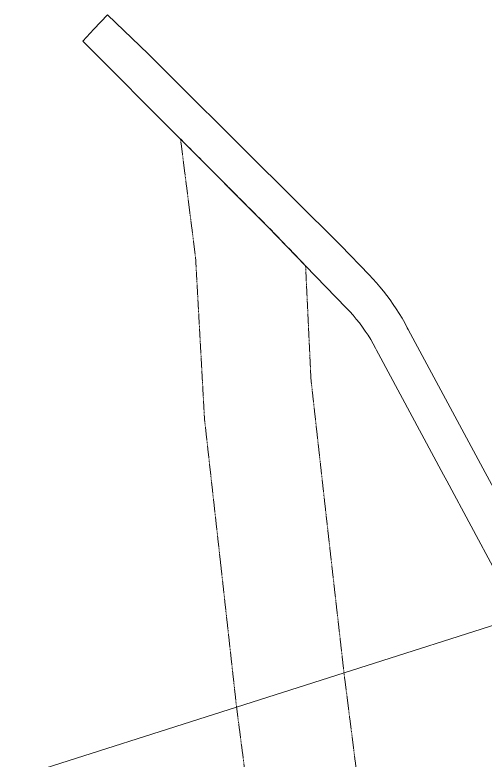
# Model space of a CAD drawing. Extents: x 294483 to 298733, y 6233899 to 6239242.
# Drawn here: x 295991.9 to 296250, y 6237779.9 to 6238188.7 of the extents above; entities that cross this region are included whole.
import ezdxf

# ---------------------------------------------------------------- set-up
doc = ezdxf.new("R2010")
doc.units = 0
doc.linetypes.add('DASHED', pattern=[0.75, 0.5, -0.25])
for name, color, linetype, lineweight in [('Cadastre Easements_SP_EXT', 9, 'Continuous', 5), ('Cadastre Land Parcels_SP_EXT', 9, 'Continuous', 5), ('Cadastre Roads_SP_EXT', 94, 'Continuous', 15)]:
    doc.layers.add(name, color=color, linetype=linetype, lineweight=lineweight)

msp = doc.modelspace()

# ---------------------------------------------------------------- linework, layer by layer
at = {"layer": 'Cadastre Easements_SP_EXT', "linetype": 'DASHED'}
msp.add_lwpolyline([(296209.78894, 6237509.44097), (296199.37994, 6237600.02803), (296185.56195, 6237725.39196), (296172.56693, 6237827.67994), (296163.3211, 6237909.13998), (296154.42195, 6237988.85494), (296151.47497, 6238051.13104), (296130.95994, 6238072.35198), (296082.8141, 6238120.59692), (296091.08396, 6238055.45607), (296095.979, 6237967.0469), (296104.82297, 6237887.76604), (296113.57691, 6237808.91302), (296122.53406, 6237739.9929), (296132.09497, 6237648.78996), (296147.77101, 6237504.82292), (296143.67298, 6237467.61909), (296138.95496, 6237423.33497), (296200.45092, 6237417.9119), (296209.78894, 6237509.44097)], close=True, dxfattribs=at)
at = {"layer": 'Cadastre Land Parcels_SP_EXT', "linetype": 'Continuous'}
msp.add_lwpolyline([(296269.0963, 6237858.39119), (296172.56712, 6237827.68015), (296113.57736, 6237808.91283), (295991.87126, 6237770.19178), (296077.10897, 6237750.51242), (296122.5334, 6237739.9928), (296122.69002, 6237739.95544), (296161.9188, 6237730.86778), (296185.56155, 6237725.39221), (296246.21585, 6237711.34874), (296318.73905, 6237694.56148)], dxfattribs=at)
at = {"layer": 'Cadastre Roads_SP_EXT', "linetype": 'Continuous'}
msp.add_lwpolyline([(296284.93479, 6237873.11564), (296248.83319, 6237940.04398), (296208.9998, 6238013.82555), (296207.86595, 6238016.03213), (296207.33347, 6238017.05612), (296205.906, 6238019.69903), (296204.41637, 6238022.30572), (296202.86369, 6238024.87825), (296201.25044, 6238027.41271), (296199.58005, 6238029.90911), (296197.84846, 6238032.3634), (296196.06044, 6238034.7767), (296194.21547, 6238037.14701), (296192.31672, 6238039.47439), (296190.36093, 6238041.75374), (296188.35312, 6238043.98726), (296186.29171, 6238046.17291), (296170.73868, 6238062.28041), (296144.85335, 6238088.00749), (296118.55891, 6238114.13946), (296076.98959, 6238155.48766), (296065.09057, 6238167.32221), (296042.7924, 6238188.72099), (296035.27484, 6238180.84156), (296029.12514, 6238174.39612), (296082.81415, 6238120.59664), (296130.95959, 6238072.35195), (296151.47523, 6238051.13146), (296173.8376, 6238027.99915), (296175.71604, 6238025.99858), (296177.53937, 6238023.94609), (296179.30487, 6238021.84362), (296181.00846, 6238019.69108), (296182.65175, 6238017.49147), (296184.23383, 6238015.2478), (296185.75057, 6238012.95997), (296187.20364, 6238010.63003), (296188.5896, 6238008.25972), (296189.90836, 6238005.85224), (296190.43908, 6238004.8362), (296191.53486, 6238002.70344), (296227.21621, 6237936.34608), (296228.95115, 6237933.12195), (296269.09627, 6237858.39119)], dxfattribs=at)

doc.saveas('drawing.dxf')
